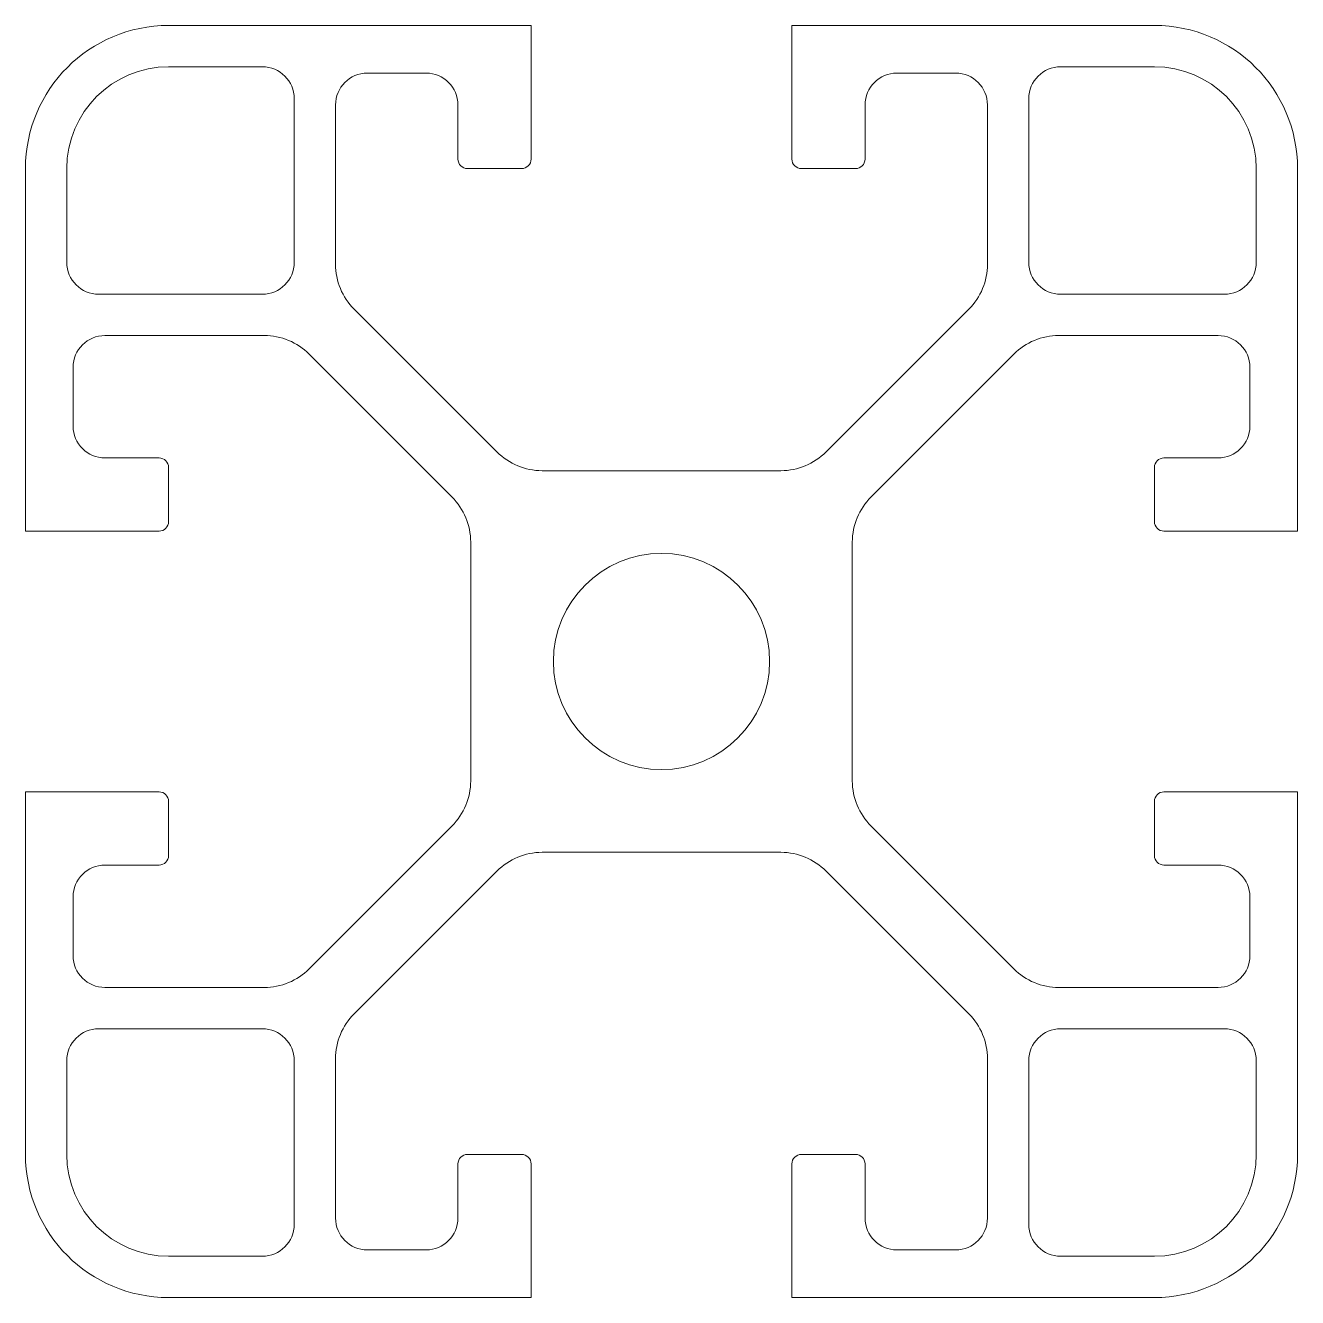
# Model space of a CAD drawing. Header units: millimetres. Extents: x 0 to 40, y 0 to 40.
import ezdxf

# ---------------------------------------------------------------- set-up
doc = ezdxf.new("R2010")
doc.units = ezdxf.units.MM

msp = doc.modelspace()

# ---------------------------------------------------------------- linework, layer by layer
at = {"color": 7, "linetype": 'Continuous', "lineweight": 15}
for p, q in [((4.5, 40), (15.9, 40)), ((15.9, 40), (15.9, 35.8)), ((24.1, 40), (35.5, 40)), ((24.1, 35.8), (24.1, 40)), ((7.45, 38.7), (4.5, 38.7)), ((12.6, 38.5), (10.75, 38.5)), ((29.25, 38.5), (27.4, 38.5)), ((35.5, 38.7), (32.55, 38.7)), ((8.45, 32.55), (8.45, 37.7)), ((31.55, 37.7), (31.55, 32.55)), ((9.75, 37.5), (9.75, 32.493)), ((13.6, 37.5), (13.6, 35.8)), ((26.4, 35.8), (26.4, 37.5)), ((30.25, 32.493), (30.25, 37.5)), ((0, 24.1), (0, 35.5)), ((1.3, 35.5), (1.3, 32.55)), ((13.9, 35.5), (15.6, 35.5)), ((24.4, 35.5), (26.1, 35.5)), ((38.7, 32.55), (38.7, 35.5)), ((40, 35.5), (40, 24.1)), ((2.3, 31.55), (7.45, 31.55)), ((32.55, 31.55), (37.7, 31.55)), ((10.336, 31.078), (14.828, 26.586)), ((25.172, 26.586), (29.664, 31.078)), ((7.507, 30.25), (2.5, 30.25)), ((37.5, 30.25), (32.493, 30.25)), ((13.414, 25.172), (8.922, 29.664)), ((31.078, 29.664), (26.586, 25.172)), ((1.5, 29.25), (1.5, 27.4)), ((38.5, 27.4), (38.5, 29.25)), ((37.5, 26.4), (35.8, 26.4)), ((4.2, 26.4), (2.5, 26.4)), ((4.5, 24.4), (4.5, 26.1)), ((35.5, 26.1), (35.5, 24.4)), ((16.243, 26), (23.757, 26)), ((4.2, 24.1), (0, 24.1)), ((40, 24.1), (35.8, 24.1)), ((14, 16.243), (14, 23.757)), ((26, 23.757), (26, 16.243)), ((0, 15.9), (4.2, 15.9)), ((0, 4.5), (0, 15.9)), ((35.8, 15.9), (40, 15.9)), ((40, 15.9), (40, 4.5)), ((4.5, 13.9), (4.5, 15.6)), ((35.5, 15.6), (35.5, 13.9)), ((8.922, 10.336), (13.414, 14.828)), ((26.586, 14.828), (31.078, 10.336)), ((23.757, 14), (16.243, 14)), ((35.8, 13.6), (37.5, 13.6)), ((2.5, 13.6), (4.2, 13.6)), ((14.828, 13.414), (10.336, 8.922)), ((29.664, 8.922), (25.172, 13.414)), ((1.5, 12.6), (1.5, 10.75)), ((38.5, 10.75), (38.5, 12.6)), ((2.5, 9.75), (7.507, 9.75)), ((32.493, 9.75), (37.5, 9.75)), ((7.45, 8.45), (2.3, 8.45)), ((37.7, 8.45), (32.55, 8.45)), ((1.3, 7.45), (1.3, 4.5)), ((8.45, 2.3), (8.45, 7.45)), ((9.75, 7.507), (9.75, 2.5)), ((30.25, 2.5), (30.25, 7.507)), ((31.55, 7.45), (31.55, 2.3)), ((38.7, 4.5), (38.7, 7.45)), ((15.6, 4.5), (13.9, 4.5)), ((26.1, 4.5), (24.4, 4.5)), ((13.6, 4.2), (13.6, 2.5)), ((15.9, 4.2), (15.9, 0)), ((24.1, 0), (24.1, 4.2)), ((26.4, 2.5), (26.4, 4.2)), ((4.5, 1.3), (7.45, 1.3)), ((10.75, 1.5), (12.6, 1.5)), ((27.4, 1.5), (29.25, 1.5)), ((32.55, 1.3), (35.5, 1.3)), ((15.9, 0), (4.5, 0)), ((35.5, 0), (24.1, 0))]:
    msp.add_line(p, q, dxfattribs=at)
msp.add_circle((20, 20), 3.4, dxfattribs=at)
for centre, radius, start, end in [((4.5, 35.5), 4.5, 90, 180), ((35.5, 35.5), 4.5, 0, 90), ((4.5, 35.5), 3.2, 90, 180), ((7.45, 37.7), 1, 0, 90), ((10.75, 37.5), 1, 90, 180), ((12.6, 37.5), 1, 0, 90), ((27.4, 37.5), 1, 90, 180), ((29.25, 37.5), 1, 0, 90), ((32.55, 37.7), 1, 90, 180), ((35.5, 35.5), 3.2, 0, 90), ((13.9, 35.8), 0.3, 180, 270), ((15.6, 35.8), 0.3, 270, 0), ((24.4, 35.8), 0.3, 180, 270), ((26.1, 35.8), 0.3, 270, 0), ((2.3, 32.55), 1, 180, 270), ((7.45, 32.55), 1, 270, 0), ((11.75, 32.493), 2, 180, 225), ((28.25, 32.493), 2, 315, 0), ((32.55, 32.55), 1, 180, 270), ((37.7, 32.55), 1, 270, 0), ((2.5, 29.25), 1, 90, 180), ((7.507, 28.25), 2, 45, 90), ((32.493, 28.25), 2, 90, 135), ((37.5, 29.25), 1, 0, 90), ((2.5, 27.4), 1, 180, 270), ((37.5, 27.4), 1, 270, 0), ((16.243, 28), 2, 225, 270), ((23.757, 28), 2, 270, 315), ((35.8, 26.1), 0.3, 90, 180), ((4.2, 26.1), 0.3, 0, 90), ((12, 23.757), 2, 0, 45), ((28, 23.757), 2, 135, 180), ((4.2, 24.4), 0.3, 270, 0), ((35.8, 24.4), 0.3, 180, 270), ((12, 16.243), 2, 315, 0), ((28, 16.243), 2, 180, 225), ((4.2, 15.6), 0.3, 0, 90), ((35.8, 15.6), 0.3, 90, 180), ((4.2, 13.9), 0.3, 270, 0), ((16.243, 12), 2, 90, 135), ((23.757, 12), 2, 45, 90), ((35.8, 13.9), 0.3, 180, 270), ((37.5, 12.6), 1, 0, 90), ((2.5, 12.6), 1, 90, 180), ((2.5, 10.75), 1, 180, 270), ((37.5, 10.75), 1, 270, 0), ((7.507, 11.75), 2, 270, 315), ((32.493, 11.75), 2, 225, 270), ((11.75, 7.507), 2, 135, 180), ((28.25, 7.507), 2, 0, 45), ((2.3, 7.45), 1, 90, 180), ((7.45, 7.45), 1, 0, 90), ((32.55, 7.45), 1, 90, 180), ((37.7, 7.45), 1, 0, 90), ((4.5, 4.5), 4.5, 180, 270), ((4.5, 4.5), 3.2, 180, 270), ((13.9, 4.2), 0.3, 90, 180), ((15.6, 4.2), 0.3, 0, 90), ((24.4, 4.2), 0.3, 90, 180), ((26.1, 4.2), 0.3, 0, 90), ((35.5, 4.5), 4.5, 270, 0), ((35.5, 4.5), 3.2, 270, 0), ((10.75, 2.5), 1, 180, 270), ((12.6, 2.5), 1, 270, 0), ((27.4, 2.5), 1, 180, 270), ((29.25, 2.5), 1, 270, 0), ((7.45, 2.3), 1, 270, 0), ((32.55, 2.3), 1, 180, 270)]:
    msp.add_arc(centre, radius, start, end, dxfattribs=at)

doc.saveas('drawing.dxf')
